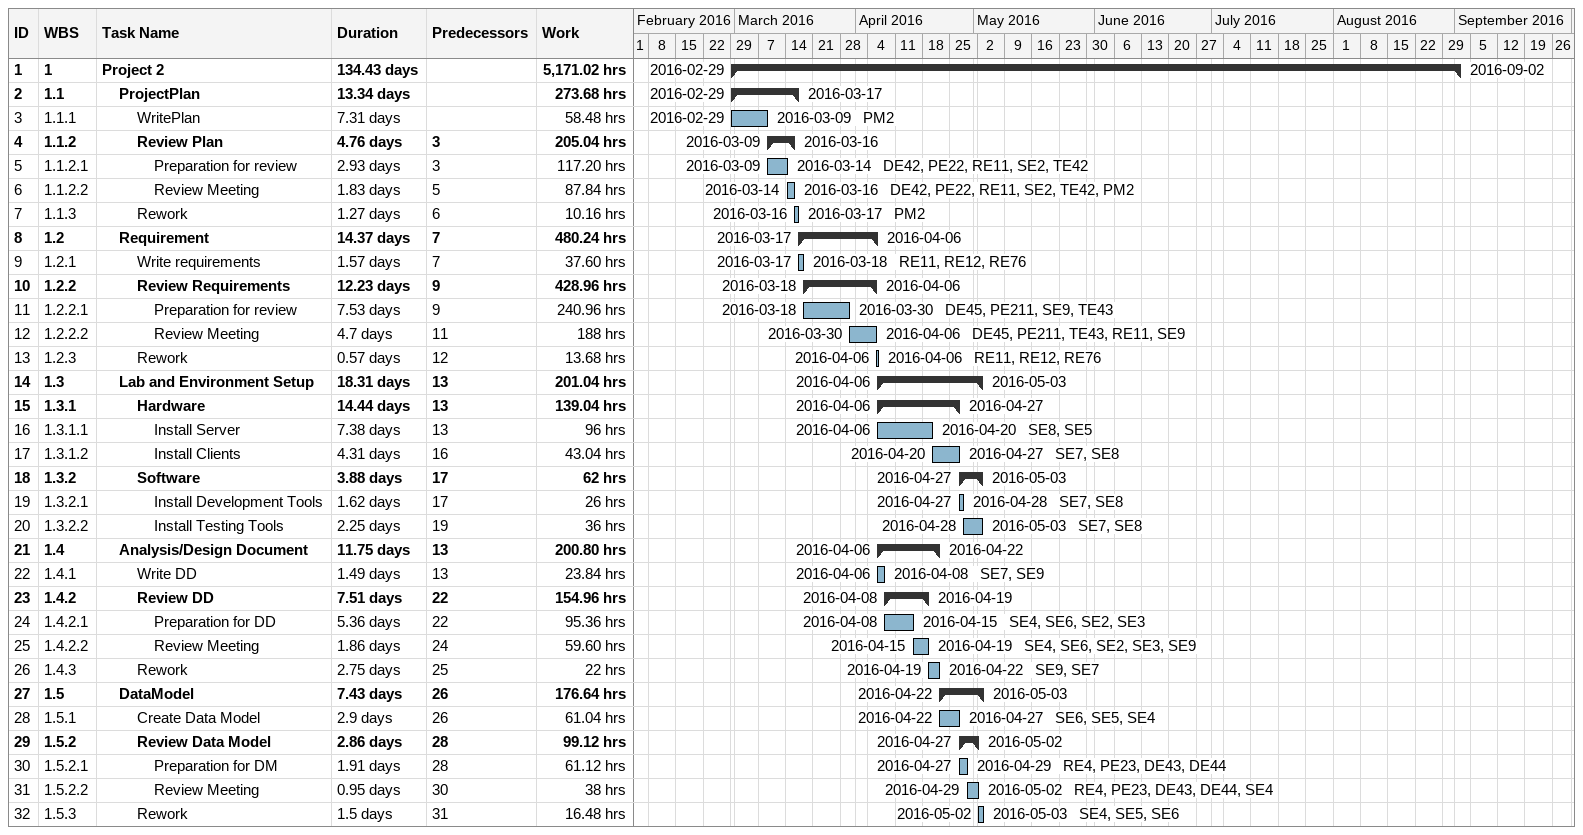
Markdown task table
| ID | WBS | Task | Duration | Start | Finish | Predecessors | Resources | Work (h) |
|---|---|---|---|---|---|---|---|---|
| 1 | 1 | **Project 2** | 134.43d | 2016-02-29 | 2016-09-02 |  |  | 5171.02 |
| 2 | 1.1 | **ProjectPlan** | 13.34d | 2016-02-29 | 2016-03-17 |  |  | 273.68 |
| 3 | 1.1.1 | WritePlan | 7.31d | 2016-02-29 | 2016-03-09 |  | PM2 | 58.48 |
| 4 | 1.1.2 | **Review Plan** | 4.76d | 2016-03-09 | 2016-03-16 | 3 |  | 205.04 |
| 5 | 1.1.2.1 | Preparation for review | 2.93d | 2016-03-09 | 2016-03-14 | 3 | DE42, PE22, RE11, SE2, TE42 | 117.20 |
| 6 | 1.1.2.2 | Review Meeting | 1.83d | 2016-03-14 | 2016-03-16 | 5 | DE42, PE22, RE11, SE2, TE42, PM2 | 87.84 |
| 7 | 1.1.3 | Rework | 1.27d | 2016-03-16 | 2016-03-17 | 6 | PM2 | 10.16 |
| 8 | 1.2 | **Requirement** | 14.37d | 2016-03-17 | 2016-04-06 | 7 |  | 480.24 |
| 9 | 1.2.1 | Write requirements | 1.57d | 2016-03-17 | 2016-03-18 | 7 | RE11, RE12, RE76 | 37.60 |
| 10 | 1.2.2 | **Review Requirements** | 12.23d | 2016-03-18 | 2016-04-06 | 9 |  | 428.96 |
| 11 | 1.2.2.1 | Preparation for review | 7.53d | 2016-03-18 | 2016-03-30 | 9 | DE45, PE211, SE9, TE43 | 240.96 |
| 12 | 1.2.2.2 | Review Meeting | 4.7d | 2016-03-30 | 2016-04-06 | 11 | DE45, PE211, TE43, RE11, SE9 | 188 |
| 13 | 1.2.3 | Rework | 0.57d | 2016-04-06 | 2016-04-06 | 12 | RE11, RE12, RE76 | 13.68 |
| 14 | 1.3 | **Lab and Environment Setup** | 18.31d | 2016-04-06 | 2016-05-03 | 13 |  | 201.04 |
| 15 | 1.3.1 | **Hardware** | 14.44d | 2016-04-06 | 2016-04-27 | 13 |  | 139.04 |
| 16 | 1.3.1.1 | Install Server | 7.38d | 2016-04-06 | 2016-04-20 | 13 | SE8, SE5 | 96 |
| 17 | 1.3.1.2 | Install Clients | 4.31d | 2016-04-20 | 2016-04-27 | 16 | SE7, SE8 | 43.04 |
| 18 | 1.3.2 | **Software** | 3.88d | 2016-04-27 | 2016-05-03 | 17 |  | 62 |
| 19 | 1.3.2.1 | Install Development Tools | 1.62d | 2016-04-27 | 2016-04-28 | 17 | SE7, SE8 | 26 |
| 20 | 1.3.2.2 | Install Testing Tools | 2.25d | 2016-04-28 | 2016-05-03 | 19 | SE7, SE8 | 36 |
| 21 | 1.4 | **Analysis/Design Document** | 11.75d | 2016-04-06 | 2016-04-22 | 13 |  | 200.80 |
| 22 | 1.4.1 | Write DD | 1.49d | 2016-04-06 | 2016-04-08 | 13 | SE7, SE9 | 23.84 |
| 23 | 1.4.2 | **Review DD** | 7.51d | 2016-04-08 | 2016-04-19 | 22 |  | 154.96 |
| 24 | 1.4.2.1 | Preparation for DD | 5.36d | 2016-04-08 | 2016-04-15 | 22 | SE4, SE6, SE2, SE3 | 95.36 |
| 25 | 1.4.2.2 | Review Meeting | 1.86d | 2016-04-15 | 2016-04-19 | 24 | SE4, SE6, SE2, SE3, SE9 | 59.60 |
| 26 | 1.4.3 | Rework | 2.75d | 2016-04-19 | 2016-04-22 | 25 | SE9, SE7 | 22 |
| 27 | 1.5 | **DataModel** | 7.43d | 2016-04-22 | 2016-05-03 | 26 |  | 176.64 |
| 28 | 1.5.1 | Create Data Model | 2.9d | 2016-04-22 | 2016-04-27 | 26 | SE6, SE5, SE4 | 61.04 |
| 29 | 1.5.2 | **Review Data Model** | 2.86d | 2016-04-27 | 2016-05-02 | 28 |  | 99.12 |
| 30 | 1.5.2.1 | Preparation for DM | 1.91d | 2016-04-27 | 2016-04-29 | 28 | RE4, PE23, DE43, DE44 | 61.12 |
| 31 | 1.5.2.2 | Review Meeting | 0.95d | 2016-04-29 | 2016-05-02 | 30 | RE4, PE23, DE43, DE44, SE4 | 38 |
| 32 | 1.5.3 | Rework | 1.5d | 2016-05-02 | 2016-05-03 | 31 | SE4, SE5, SE6 | 16.48 |
